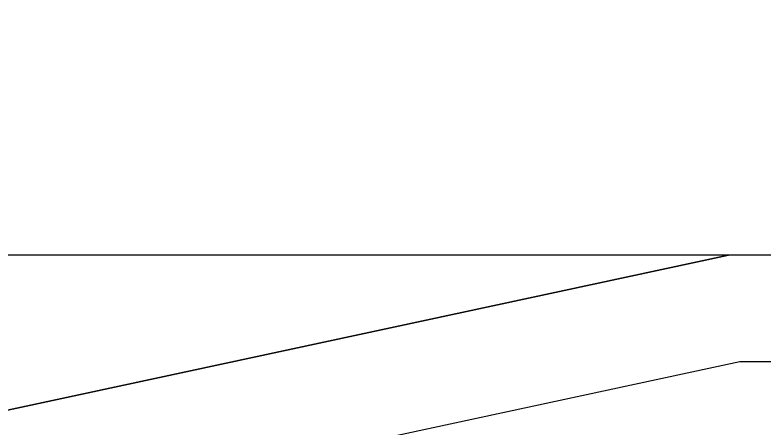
# Model space of a CAD drawing. Header units: millimetres. Extents: x 29397 to 29927, y 26123 to 26652.
# Drawn here: x 29504.54 to 29546.64, y 26379.06 to 26402.27 of the extents above; entities that cross this region are included whole.
import ezdxf

# ---------------------------------------------------------------- set-up
doc = ezdxf.new("R2010")
doc.units = ezdxf.units.MM
doc.header["$LTSCALE"] = 0.3
doc.linetypes.add('CENTER', pattern=[0])
for name, color, linetype in [('_InternalRoad', 3, 'Continuous'), ('_LandLord_Sub', 7, 'Continuous'), ('_Plot', 7, 'Continuous'), ('_RoadWidening', 67, 'Continuous'), ('_SurveyNo', 8, 'Continuous')]:
    doc.layers.add(name, color=color, linetype=linetype)

msp = doc.modelspace()

# ---------------------------------------------------------------- linework, layer by layer
at = {"layer": '_InternalRoad'}
msp.add_lwpolyline([(29579.19, 26382.01), (29579.151, 26394.568), (29560.61, 26388.782), (29544.646, 26388.782), (29449.639, 26368.351), (29450.052, 26356.166), (29545.922, 26376.782), (29562.439, 26376.782)], close=True, dxfattribs=at)
at = {"layer": '_InternalRoad', "linetype": 'CENTER'}
msp.add_lwpolyline([(29579.171, 26388.289), (29561.524, 26382.782), (29545.284, 26382.782), (29449.846, 26362.258)], dxfattribs=at)
at = {"layer": '_LandLord_Sub'}
msp.add_lwpolyline([(29721.705, 26345.62), (29716.939, 26398.244), (29561.044, 26394.085), (29560.61, 26388.782), (29501.445, 26388.782), (29498.646, 26297.257), (29538.129, 26293.912), (29726.668, 26294.483)], close=True, dxfattribs=at)
at = {"layer": '_Plot'}
msp.add_lwpolyline([(29721.705, 26345.62), (29716.939, 26398.244), (29591.151, 26394.888), (29591.151, 26445.805), (29584.662, 26520.159), (29573.003, 26515.725), (29579.151, 26445.283), (29579.151, 26394.568), (29561.044, 26394.085), (29560.61, 26388.782), (29448.945, 26388.782), (29451.917, 26301.216), (29538.129, 26293.912), (29726.668, 26294.483), (29742.042, 26161.836), (29817.719, 26142.727), (29817.589, 26220.061), (29828.251, 26220.067), (29825.18, 26310.138), (29725.503, 26306.48)], close=True, dxfattribs=at)
at = {"layer": '_RoadWidening'}
msp.add_lwpolyline([(29544.646, 26388.782), (29448.945, 26388.782), (29449.639, 26368.351)], close=True, dxfattribs=at)
at = {"layer": '_SurveyNo'}
msp.add_lwpolyline([(29721.705, 26345.62), (29716.939, 26398.244), (29561.044, 26394.085), (29560.61, 26388.782), (29501.445, 26388.782), (29498.646, 26297.257), (29538.129, 26293.912), (29726.668, 26294.483)], close=True, dxfattribs=at)

doc.saveas('drawing.dxf')
